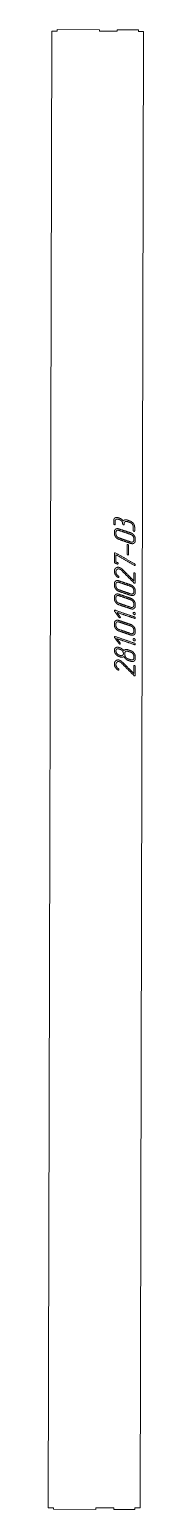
# Model space of a CAD drawing. Header units: millimetres. Extents: x -87 to 3, y -1 to 1401.
import ezdxf

# ---------------------------------------------------------------- set-up
doc = ezdxf.new("R2010")
doc.units = ezdxf.units.MM
doc.linetypes.add('K5LT_BASIC', pattern=[0])
doc.layers.add('Engraving', color=7, linetype='Continuous')

msp = doc.modelspace()

# ---------------------------------------------------------------- linework, layer by layer
at = {"color": 143, "linetype": 'K5LT_BASIC', "lineweight": 15, "true_color": 0x33acca}
for p, q in [((-83.6, 1399.4), (-87.1, 0.1)), ((-83.6, 1399.4), (-78.6, 1399.4)), ((-78.6, 1400.9), (-38.6, 1400.8)), ((-78.6, 1399.4), (-78.6, 1400.9)), ((-38.6, 1400.8), (-38.6, 1399.3)), ((-38.6, 1399.3), (-33.6, 1399.3)), ((-26.6, 1399.3), (-21.6, 1399.3)), ((-21.6, 1399.3), (-21.6, 1400.8)), ((-21.6, 1400.8), (-1.6, 1400.7)), ((-1.6, 1400.7), (-1.6, 1399.2)), ((-1.6, 1399.2), (3.4, 1399.2)), ((0, 0), (3.4, 1399.2)), ((-82.1, 0.1), (-87.1, 0.1)), ((-82.1, -1.4), (-82.1, 0.1)), ((-37.1, 0), (-42.1, 0)), ((-42.1, 0), (-42.1, -1.5)), ((-25, 0), (-30, 0)), ((-25, -1.5), (-25, 0)), ((0, 0), (-5, 0)), ((-5, 0), (-5, -1.5)), ((-42.1, -1.5), (-82.1, -1.4)), ((-5, -1.5), (-25, -1.5))]:
    msp.add_line(p, q, dxfattribs=at)
for points in [[(-33.6, 1399.3), (-33.3, 1399.3), (-32.7, 1399.3), (-31.9, 1399.3), (-31, 1399.3), (-30.1, 1399.3), (-29.2, 1399.3), (-28.3, 1399.3), (-27.4, 1399.3), (-26.9, 1399.3), (-26.6, 1399.3)], [(-37.1, 0), (-36.8, 0), (-36.2, 0), (-35.3, 0), (-34.4, 0), (-33.5, 0), (-32.7, 0), (-31.8, 0), (-30.9, 0), (-30.3, 0), (-30, 0)]]:
    msp.add_open_spline(points, degree=3, dxfattribs=at)
at = {"layer": 'Engraving', "color": 143, "linetype": 'K5LT_BASIC', "lineweight": 15, "true_color": 0x33acca}
for points, knots in [([(-16, 935.1), (-15.5, 935.9), (-14.5, 936.2), (-13.4, 936.5), (-12.2, 936.1), (-10.8, 935.6), (-9.4, 935.1), (-7.6, 934.5), (-6.4, 932.9), (-5.1, 931.2), (-5.1, 929.4), (-5.1, 927.7), (-5.1, 925.9), (-5.1, 925.6), (-5.3, 925.4), (-5.5, 925.3), (-5.8, 925.4), (-6, 925.5), (-6.3, 925.7), (-6.5, 926), (-6.5, 926.4), (-6.5, 928.1), (-6.5, 929.9), (-6.5, 931.1), (-7.4, 932.2), (-8.2, 933.3), (-9.4, 933.7), (-10.8, 934.2), (-12.2, 934.7), (-13.4, 935.1), (-14.2, 934.5), (-15.1, 934), (-15.1, 932.8), (-15.1, 932.5), (-15.1, 932.1), (-15.1, 931.8), (-15.3, 931.6), (-15.5, 931.5), (-15.8, 931.6), (-15.9, 931.7), (-16.2, 932), (-16.5, 932.2), (-16.5, 932.6), (-16.5, 933.8), (-17.3, 934.9), (-18.1, 936), (-19.3, 936.4), (-20, 936.6), (-20.8, 936.9), (-21.9, 937.3), (-22.8, 936.7), (-23.6, 936.2), (-23.6, 935), (-23.6, 933.6), (-23.6, 932.2), (-23.6, 931.8), (-23.8, 931.7), (-24, 931.6), (-24.3, 931.7), (-24.5, 931.7), (-24.7, 932), (-25, 932.3), (-25, 932.6), (-25, 934.1), (-25, 935.5), (-25, 937.3), (-23.8, 938.1), (-22.5, 938.9), (-20.8, 938.3), (-20, 938.1), (-19.3, 937.8), (-19.1, 937.7), (-18.9, 937.7), (-18.7, 937.6), (-18.6, 937.6), (-18.4, 937.5), (-18.3, 937.4), (-17.9, 937.2), (-17.5, 936.8), (-16.7, 936.2), (-16, 935.1)], [0, 0, 0, 1.105144, 1.105144, 2.412716, 2.412716, 4.127289, 4.127289, 6.317725, 6.317725, 8.444428, 8.444428, 10.473835, 10.473835, 10.771721, 10.771721, 11.072067, 11.072067, 11.383969, 11.383969, 11.786648, 11.786648, 13.815299, 13.815299, 15.233378, 15.233378, 16.694041, 16.694041, 18.407672, 18.407672, 19.599582, 19.599582, 20.752416, 20.752416, 21.157966, 21.157966, 21.455979, 21.455979, 21.756325, 21.756325, 22.068262, 22.068262, 22.471154, 22.471154, 23.889361, 23.889361, 25.351099, 25.351099, 26.208759, 26.208759, 27.401767, 27.401767, 28.555011, 28.555011, 30.178678, 30.178678, 30.476609, 30.476609, 30.776948, 30.776948, 31.088855, 31.088855, 31.491662, 31.491662, 33.115329, 33.115329, 34.837976, 34.837976, 36.636534, 36.636534, 37.494477, 37.494477, 37.777625, 37.777625, 37.949211, 37.949211, 38.142551, 38.142551, 38.714041, 38.714041, 40, 40, 40]), ([(-8.7, 923.9), (-7, 923.3), (-5.7, 921.6), (-4.5, 919.9), (-4.5, 918.1), (-4.5, 917.4), (-4.5, 916.7), (-4.5, 915.1), (-5.7, 914.2), (-6.9, 913.3), (-8.7, 913.9), (-14.4, 915.8), (-20.1, 917.8), (-21.8, 918.3), (-23.1, 920), (-24.4, 921.7), (-24.4, 923.5), (-24.4, 924.2), (-24.4, 924.9), (-24.4, 926.6), (-23.1, 927.5), (-21.9, 928.3), (-20.1, 927.7), (-14.4, 925.8), (-8.7, 923.9)], [0, 0, 0, 0.846521, 0.846521, 1.674424, 1.674424, 1.989042, 1.989042, 2.637777, 2.637777, 3.338641, 3.338641, 5.996422, 5.996422, 6.83575, 6.83575, 7.667338, 7.667338, 7.981955, 7.981955, 8.645972, 8.645972, 9.342219, 9.342219, 12, 12, 12]), ([(-8.7, 922.4), (-14.4, 924.4), (-20.1, 926.3), (-21.3, 926.7), (-22.1, 926.1), (-22.9, 925.6), (-22.9, 924.4), (-22.9, 923.7), (-22.9, 923), (-22.9, 921.8), (-22.1, 920.7), (-21.3, 919.6), (-20.1, 919.2), (-14.4, 917.2), (-8.7, 915.3), (-7.6, 914.9), (-6.7, 915.5), (-5.9, 916.1), (-5.9, 917.2), (-5.9, 917.9), (-5.9, 918.6), (-5.9, 919.8), (-6.7, 920.9), (-7.5, 922), (-8.7, 922.4)], [0, 0, 0, 3.194824, 3.194824, 3.749556, 3.749556, 4.284872, 4.284872, 4.662943, 4.662943, 5.32312, 5.32312, 6.003067, 6.003067, 9.197891, 9.197891, 9.751896, 9.751896, 10.278148, 10.278148, 10.656218, 10.656218, 11.310094, 11.310094, 12, 12, 12]), ([(-10.9, 912), (-10.9, 907.8), (-10.9, 903.5), (-10.9, 903.2), (-11.1, 903), (-11.3, 902.9), (-11.6, 903), (-11.7, 903.1), (-12, 903.4), (-12.3, 903.6), (-12.3, 904), (-12.3, 908.3), (-12.3, 912.5), (-12.3, 912.8), (-12.1, 912.9), (-11.8, 913.1), (-11.6, 913), (-11.3, 912.9), (-11.1, 912.6), (-10.9, 912.4), (-10.9, 912)], [0, 0, 0, 3.94619, 3.94619, 4.18756, 4.18756, 4.430856, 4.430856, 4.683549, 4.683549, 5.009861, 5.009861, 8.956051, 8.956051, 9.181245, 9.181245, 9.415662, 9.415662, 9.694987, 9.694987, 10, 10, 10]), ([(-23.5, 905), (-14.3, 899.8), (-5, 894.5), (-4.9, 894.4), (-4.6, 894.1), (-4.5, 893.9), (-4.5, 893.6), (-4.5, 893.4), (-4.6, 893.2), (-4.8, 893), (-5.1, 893.1), (-5.2, 893.2), (-5.3, 893.2), (-14.1, 898.2), (-22.9, 903.3), (-22.9, 899.8), (-22.9, 896.3), (-22.2, 896.1), (-21.5, 895.9), (-21.2, 895.7), (-21, 895.5), (-20.8, 895.2), (-20.8, 894.9), (-20.8, 894.8), (-21, 894.5), (-21.2, 894.3), (-21.5, 894.4), (-22.6, 894.8), (-23.6, 895.2), (-24.4, 895.4), (-24.4, 896.1), (-24.4, 900.4), (-24.4, 904.6), (-24.4, 905), (-24.2, 905.1), (-24, 905.2), (-23.7, 905.1), (-23.6, 905.1), (-23.5, 905)], [0, 0, 0, 5.953157, 5.953157, 6.113276, 6.113276, 6.251888, 6.251888, 6.390451, 6.390451, 6.541705, 6.541705, 6.59934, 6.59934, 12.273025, 12.273025, 14.212009, 14.212009, 14.627581, 14.627581, 14.815537, 14.815537, 14.984487, 14.984487, 15.117563, 15.117563, 15.276328, 15.276328, 15.902294, 15.902294, 16.260943, 16.260943, 18.649985, 18.649985, 18.79436, 18.79436, 18.934022, 18.934022, 19, 19, 19]), ([(-4.5, 885.1), (-4.5, 880.9), (-4.5, 876.6), (-4.5, 876.4), (-4.7, 876.2), (-4.9, 876.1), (-5.2, 876.2), (-5.4, 876.3), (-5.6, 876.4), (-11.5, 882.3), (-17.4, 888.2), (-17.7, 888.5), (-17.9, 888.7), (-18.2, 888.9), (-18.4, 889.1), (-18.9, 889.5), (-19.5, 889.6), (-20.9, 890.1), (-21.9, 889.3), (-22.4, 888.9), (-22.6, 888.3), (-22.9, 887.7), (-22.9, 887), (-22.9, 886), (-22.4, 885), (-21.8, 884), (-20.5, 883), (-20.3, 882.8), (-20.2, 882.6), (-20.1, 882.5), (-20, 882.2), (-20, 881.9), (-20.2, 881.8), (-20.4, 881.6), (-20.7, 881.7), (-20.9, 881.8), (-21, 881.8), (-22.7, 883), (-23.6, 884.6), (-24.4, 886), (-24.4, 887.4), (-24.4, 889.5), (-23, 890.6), (-21.5, 891.8), (-19.5, 891.1), (-18.8, 890.9), (-18.1, 890.4), (-17.4, 890), (-16.6, 889.2), (-11.2, 883.8), (-5.9, 878.5), (-5.9, 882), (-5.9, 885.6), (-5.9, 885.9), (-5.7, 886), (-5.4, 886.2), (-5.2, 886.1), (-4.9, 886), (-4.7, 885.7), (-4.5, 885.5), (-4.5, 885.1)], [0, 0, 0, 3.047826, 3.047826, 3.226196, 3.226196, 3.425035, 3.425035, 3.570989, 3.570989, 9.561221, 9.561221, 9.825724, 9.825724, 10.050668, 10.050668, 10.473601, 10.473601, 11.396415, 11.396415, 11.832946, 11.832946, 12.317549, 12.317549, 13.072233, 13.072233, 14.062635, 14.062635, 14.240973, 14.240973, 14.40613, 14.40613, 14.588981, 14.588981, 14.779051, 14.779051, 14.881829, 14.881829, 16.249197, 16.249197, 17.325971, 17.325971, 18.610175, 18.610175, 19.935785, 19.935785, 20.483021, 20.483021, 21.195978, 21.195978, 26.62229, 26.62229, 29.191003, 29.191003, 29.365522, 29.365522, 29.547183, 29.547183, 29.763638, 29.763638, 30, 30, 30]), ([(-8.7, 874.6), (-7, 874), (-5.7, 872.4), (-4.5, 870.7), (-4.5, 868.9), (-4.5, 868.2), (-4.5, 867.5), (-4.5, 865.9), (-5.7, 865), (-6.9, 864.1), (-8.7, 864.7), (-14.4, 866.6), (-20.1, 868.5), (-21.8, 869.1), (-23.1, 870.8), (-24.4, 872.5), (-24.4, 874.3), (-24.4, 875), (-24.4, 875.7), (-24.4, 877.4), (-23.1, 878.3), (-21.9, 879.1), (-20.1, 878.5), (-14.4, 876.6), (-8.7, 874.6)], [0, 0, 0, 0.846521, 0.846521, 1.674424, 1.674424, 1.989042, 1.989042, 2.637777, 2.637777, 3.338641, 3.338641, 5.996422, 5.996422, 6.83575, 6.83575, 7.667338, 7.667338, 7.981955, 7.981955, 8.645972, 8.645972, 9.342219, 9.342219, 12, 12, 12]), ([(-8.7, 873.2), (-14.4, 875.2), (-20.1, 877.1), (-21.3, 877.5), (-22.1, 876.9), (-22.9, 876.4), (-22.9, 875.2), (-22.9, 874.5), (-22.9, 873.8), (-22.9, 872.6), (-22.1, 871.5), (-21.3, 870.4), (-20.1, 870), (-14.4, 868), (-8.7, 866.1), (-7.6, 865.7), (-6.7, 866.3), (-5.9, 866.9), (-5.9, 868), (-5.9, 868.7), (-5.9, 869.4), (-5.9, 870.6), (-6.7, 871.7), (-7.5, 872.8), (-8.7, 873.2)], [0, 0, 0, 3.194824, 3.194824, 3.749556, 3.749556, 4.284872, 4.284872, 4.662943, 4.662943, 5.32312, 5.32312, 6.003067, 6.003067, 9.197891, 9.197891, 9.751896, 9.751896, 10.278148, 10.278148, 10.656218, 10.656218, 11.310094, 11.310094, 12, 12, 12]), ([(-8.7, 861.9), (-7, 861.3), (-5.7, 859.7), (-4.5, 858), (-4.5, 856.2), (-4.5, 855.5), (-4.5, 854.8), (-4.5, 853.2), (-5.7, 852.3), (-6.9, 851.4), (-8.7, 852), (-14.4, 853.9), (-20.1, 855.8), (-21.8, 856.4), (-23.1, 858.1), (-24.4, 859.8), (-24.4, 861.6), (-24.4, 862.3), (-24.4, 863), (-24.4, 864.7), (-23.1, 865.6), (-21.9, 866.4), (-20.1, 865.8), (-14.4, 863.9), (-8.7, 861.9)], [0, 0, 0, 0.846521, 0.846521, 1.674424, 1.674424, 1.989042, 1.989042, 2.637777, 2.637777, 3.338641, 3.338641, 5.996422, 5.996422, 6.83575, 6.83575, 7.667338, 7.667338, 7.981955, 7.981955, 8.645972, 8.645972, 9.342219, 9.342219, 12, 12, 12]), ([(-8.7, 860.5), (-14.4, 862.5), (-20.1, 864.4), (-21.3, 864.8), (-22.1, 864.2), (-22.9, 863.7), (-22.9, 862.5), (-22.9, 861.8), (-22.9, 861.1), (-22.9, 859.9), (-22.1, 858.8), (-21.3, 857.7), (-20.1, 857.3), (-14.4, 855.3), (-8.7, 853.4), (-7.6, 853), (-6.7, 853.6), (-5.9, 854.2), (-5.9, 855.3), (-5.9, 856), (-5.9, 856.7), (-5.9, 857.9), (-6.7, 859), (-7.5, 860.1), (-8.7, 860.5)], [0, 0, 0, 3.194824, 3.194824, 3.749556, 3.749556, 4.284872, 4.284872, 4.662943, 4.662943, 5.32312, 5.32312, 6.003067, 6.003067, 9.197891, 9.197891, 9.751896, 9.751896, 10.278148, 10.278148, 10.656218, 10.656218, 11.310094, 11.310094, 12, 12, 12]), ([(-5.2, 844.3), (-4.8, 844.2), (-4.6, 843.9), (-4.5, 843.6), (-4.5, 843.3), (-4.5, 843.2), (-4.6, 842.9), (-4.8, 842.7), (-5.2, 842.9), (-13.6, 845.7), (-21.9, 848.6), (-20.4, 846.5), (-18.9, 844.5), (-18.7, 844.2), (-18.7, 843.9), (-18.7, 843.6), (-18.9, 843.5), (-19.1, 843.4), (-19.4, 843.5), (-19.5, 843.5), (-19.9, 843.8), (-22, 846.7), (-24.1, 849.5), (-24.3, 849.8), (-24.3, 850.1), (-24.3, 850.4), (-24.2, 850.5), (-24, 850.7), (-23.6, 850.6), (-14.4, 847.4), (-5.2, 844.3)], [0, 0, 0, 0.181151, 0.181151, 0.343934, 0.343934, 0.472146, 0.472146, 0.625059, 0.625059, 5.39951, 5.39951, 6.773407, 6.773407, 6.936544, 6.936544, 7.074093, 7.074093, 7.217588, 7.217588, 7.383484, 7.383484, 9.302301, 9.302301, 9.462957, 9.462957, 9.596849, 9.596849, 9.739807, 9.739807, 15, 15, 15]), ([(-6.6, 847.9), (-6.6, 848.3), (-6.3, 848.5), (-5.9, 848.7), (-5.5, 848.6), (-5.1, 848.5), (-4.8, 848.1), (-4.5, 847.7), (-4.5, 847.2), (-4.5, 846.7), (-4.8, 846.5), (-5.1, 846.3), (-5.5, 846.5), (-5.8, 846.6), (-6.2, 847), (-6.6, 847.4), (-6.6, 847.9)], [0, 0, 0, 0.855828, 0.855828, 1.74556, 1.74556, 2.805969, 2.805969, 3.96496, 3.96496, 4.876932, 4.876932, 5.801755, 5.801755, 6.76801, 6.76801, 8, 8, 8]), ([(-8.7, 837.1), (-7, 836.5), (-5.7, 834.8), (-4.5, 833.1), (-4.5, 831.3), (-4.5, 830.6), (-4.5, 829.9), (-4.5, 828.3), (-5.7, 827.4), (-6.9, 826.5), (-8.7, 827.1), (-14.4, 829), (-20.1, 831), (-21.8, 831.6), (-23.1, 833.2), (-24.4, 834.9), (-24.4, 836.7), (-24.4, 837.4), (-24.4, 838.1), (-24.4, 839.9), (-23.1, 840.7), (-21.9, 841.5), (-20.1, 840.9), (-14.4, 839), (-8.7, 837.1)], [0, 0, 0, 0.846521, 0.846521, 1.674424, 1.674424, 1.989042, 1.989042, 2.637777, 2.637777, 3.338641, 3.338641, 5.996422, 5.996422, 6.83575, 6.83575, 7.667338, 7.667338, 7.981955, 7.981955, 8.645972, 8.645972, 9.342219, 9.342219, 12, 12, 12]), ([(-8.7, 835.7), (-14.4, 837.6), (-20.1, 839.5), (-21.3, 839.9), (-22.1, 839.4), (-22.9, 838.8), (-22.9, 837.6), (-22.9, 836.9), (-22.9, 836.2), (-22.9, 835), (-22.1, 833.9), (-21.3, 832.8), (-20.1, 832.4), (-14.4, 830.5), (-8.7, 828.5), (-7.6, 828.1), (-6.7, 828.7), (-5.9, 829.3), (-5.9, 830.4), (-5.9, 831.1), (-5.9, 831.8), (-5.9, 833), (-6.7, 834.1), (-7.5, 835.2), (-8.7, 835.7)], [0, 0, 0, 3.194824, 3.194824, 3.749556, 3.749556, 4.284872, 4.284872, 4.662943, 4.662943, 5.32312, 5.32312, 6.003067, 6.003067, 9.197891, 9.197891, 9.751896, 9.751896, 10.278148, 10.278148, 10.656218, 10.656218, 11.310094, 11.310094, 12, 12, 12]), ([(-8.7, 812.2), (-6.9, 811.6), (-5.7, 809.9), (-4.5, 808.3), (-4.5, 806.5), (-4.5, 805.8), (-4.5, 805.1), (-4.5, 803.4), (-5.7, 802.5), (-6.9, 801.6), (-8.7, 802.2), (-10.1, 802.7), (-11.6, 803.2), (-12.7, 803.6), (-13.7, 804.5), (-14.6, 805.4), (-15.3, 806.8), (-15.9, 806.3), (-16.8, 806.1), (-17.7, 806), (-18.7, 806.3), (-19.4, 806.6), (-20.1, 806.8), (-21.8, 807.4), (-23.1, 809.1), (-23.8, 809.9), (-24.1, 810.8), (-24.2, 811.2), (-24.3, 811.6), (-24.3, 811.8), (-24.4, 812.1), (-24.4, 812.3), (-24.4, 812.5), (-24.4, 814.3), (-23.1, 815.1), (-22.5, 815.6), (-21.8, 815.6), (-21.4, 815.6), (-21, 815.6), (-20.8, 815.5), (-20.5, 815.5), (-20.3, 815.4), (-20.1, 815.3), (-19.4, 815.1), (-18.7, 814.9), (-17.6, 814.5), (-16.8, 813.8), (-16, 813.2), (-15.3, 812.2), (-14.9, 813), (-13.8, 813.3), (-12.8, 813.6), (-11.6, 813.2), (-10.1, 812.7), (-8.7, 812.2)], [0, 0, 0, 1.873598, 1.873598, 3.69261, 3.69261, 4.386884, 4.386884, 5.818535, 5.818535, 7.364988, 7.364988, 8.831065, 8.831065, 10.043454, 10.043454, 11.431214, 11.431214, 12.22177, 12.22177, 13.14885, 13.14885, 13.899491, 13.899491, 15.762312, 15.762312, 16.708293, 16.708293, 17.125443, 17.125443, 17.362221, 17.362221, 17.577677, 17.577677, 19.055802, 19.055802, 19.771228, 19.771228, 20.139764, 20.139764, 20.365597, 20.365597, 20.592941, 20.592941, 21.340886, 21.340886, 22.373032, 22.373032, 23.469845, 23.469845, 24.415003, 24.415003, 25.533412, 25.533412, 27, 27, 27]), ([(-5.2, 819.4), (-4.8, 819.3), (-4.6, 819), (-4.5, 818.8), (-4.5, 818.5), (-4.5, 818.3), (-4.6, 818), (-4.8, 817.9), (-5.2, 818), (-13.6, 820.8), (-21.9, 823.7), (-20.4, 821.7), (-18.9, 819.6), (-18.7, 819.3), (-18.7, 819.1), (-18.7, 818.8), (-18.9, 818.6), (-19.1, 818.5), (-19.4, 818.6), (-19.5, 818.6), (-19.9, 819), (-22, 821.8), (-24.1, 824.7), (-24.3, 824.9), (-24.3, 825.2), (-24.3, 825.5), (-24.2, 825.6), (-24, 825.8), (-23.6, 825.7), (-14.4, 822.6), (-5.2, 819.4)], [0, 0, 0, 0.181151, 0.181151, 0.343934, 0.343934, 0.472146, 0.472146, 0.625059, 0.625059, 5.39951, 5.39951, 6.773407, 6.773407, 6.936544, 6.936544, 7.074093, 7.074093, 7.217588, 7.217588, 7.383484, 7.383484, 9.302301, 9.302301, 9.462957, 9.462957, 9.596849, 9.596849, 9.739807, 9.739807, 15, 15, 15]), ([(-18.7, 813.4), (-19.4, 813.7), (-20.1, 813.9), (-21.3, 814.3), (-22.1, 813.8), (-22.9, 813.2), (-22.9, 812.1), (-22.9, 810.9), (-22.1, 809.8), (-21.3, 808.6), (-20.1, 808.2), (-19.4, 808), (-18.7, 807.7), (-17.5, 807.3), (-16.7, 807.9), (-15.8, 808.4), (-15.8, 809.6), (-15.8, 810.8), (-16.6, 811.9), (-17.4, 813), (-18.7, 813.4)], [0, 0, 0, 0.718951, 0.718951, 1.697337, 1.697337, 2.634709, 2.634709, 3.797866, 3.797866, 5.000561, 5.000561, 5.719512, 5.719512, 6.697901, 6.697901, 7.635273, 7.635273, 8.789173, 8.789173, 10, 10, 10]), ([(-6.6, 823), (-6.6, 823.4), (-6.3, 823.6), (-5.9, 823.9), (-5.5, 823.7), (-5.1, 823.6), (-4.8, 823.2), (-4.5, 822.8), (-4.5, 822.3), (-4.5, 821.8), (-4.8, 821.6), (-5.1, 821.5), (-5.5, 821.6), (-5.8, 821.7), (-6.2, 822.1), (-6.6, 822.5), (-6.6, 823)], [0, 0, 0, 0.855828, 0.855828, 1.74556, 1.74556, 2.805969, 2.805969, 3.96496, 3.96496, 4.876932, 4.876932, 5.801755, 5.801755, 6.76801, 6.76801, 8, 8, 8]), ([(-4.5, 797.3), (-4.5, 793.1), (-4.5, 788.8), (-4.5, 788.5), (-4.7, 788.4), (-4.9, 788.3), (-5.2, 788.4), (-5.4, 788.4), (-5.6, 788.6), (-11.5, 794.5), (-17.4, 800.4), (-17.7, 800.6), (-17.9, 800.9), (-18.2, 801.1), (-18.4, 801.3), (-18.9, 801.6), (-19.5, 801.8), (-20.9, 802.3), (-21.9, 801.5), (-22.4, 801.1), (-22.6, 800.5), (-22.9, 799.9), (-22.9, 799.2), (-22.9, 798.2), (-22.4, 797.2), (-21.8, 796.1), (-20.5, 795.2), (-20.3, 795), (-20.2, 794.8), (-20.1, 794.6), (-20, 794.4), (-20, 794.1), (-20.2, 793.9), (-20.4, 793.8), (-20.7, 793.9), (-20.9, 793.9), (-21, 794), (-22.7, 795.2), (-23.6, 796.7), (-24.4, 798.1), (-24.4, 799.6), (-24.4, 801.6), (-23, 802.8), (-21.5, 803.9), (-19.5, 803.3), (-18.8, 803), (-18.1, 802.6), (-17.4, 802.1), (-16.6, 801.3), (-11.2, 796), (-5.9, 790.6), (-5.9, 794.2), (-5.9, 797.8), (-5.9, 798), (-5.7, 798.2), (-5.4, 798.3), (-5.2, 798.3), (-4.9, 798.2), (-4.7, 797.9), (-4.5, 797.6), (-4.5, 797.3)], [0, 0, 0, 3.047826, 3.047826, 3.226196, 3.226196, 3.425035, 3.425035, 3.570989, 3.570989, 9.561221, 9.561221, 9.825724, 9.825724, 10.050668, 10.050668, 10.473601, 10.473601, 11.396415, 11.396415, 11.832946, 11.832946, 12.317549, 12.317549, 13.072233, 13.072233, 14.062635, 14.062635, 14.240973, 14.240973, 14.40613, 14.40613, 14.588981, 14.588981, 14.779051, 14.779051, 14.881829, 14.881829, 16.249197, 16.249197, 17.325971, 17.325971, 18.610175, 18.610175, 19.935785, 19.935785, 20.483021, 20.483021, 21.195978, 21.195978, 26.62229, 26.62229, 29.191003, 29.191003, 29.365522, 29.365522, 29.547183, 29.547183, 29.763638, 29.763638, 30, 30, 30]), ([(-8.7, 810.8), (-10.1, 811.2), (-11.6, 811.7), (-12.7, 812.1), (-13.6, 811.6), (-14.4, 811.1), (-14.4, 809.9), (-14.4, 809.1), (-14.4, 808.4), (-14.4, 807.3), (-13.6, 806.1), (-12.7, 805), (-11.6, 804.6), (-10.1, 804.1), (-8.7, 803.7), (-7.6, 803.3), (-6.7, 803.8), (-5.9, 804.4), (-5.9, 805.5), (-5.9, 806.2), (-5.9, 807), (-5.9, 808.2), (-6.7, 809.3), (-7.5, 810.4), (-8.7, 810.8)], [0, 0, 0, 1.329406, 1.329406, 2.254108, 2.254108, 3.148824, 3.148824, 3.778355, 3.778355, 4.877538, 4.877538, 6.009386, 6.009386, 7.338792, 7.338792, 8.260968, 8.260968, 9.137189, 9.137189, 9.766721, 9.766721, 10.866842, 10.866842, 12, 12, 12])]:
    msp.add_open_spline(points, degree=2, knots=knots, dxfattribs=at)

doc.saveas('drawing.dxf')
